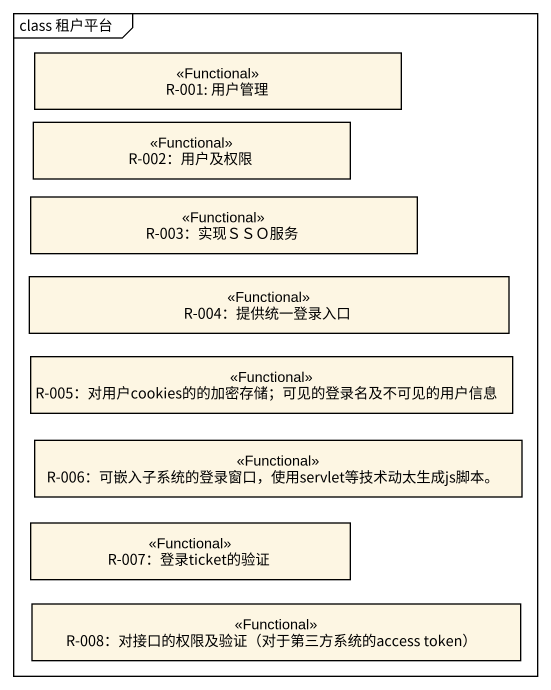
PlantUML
@startuml
mainframe class 租户平台
hide circle
hide empty members
class "R-001: 用户管理" as R_001_用户管理 <<Functional>>
class "R-002：用户及权限" as R_002_用户及权限 <<Functional>>
class "R-003：实现ＳＳＯ服务" as R_003_实现ＳＳＯ服务 <<Functional>>
class "R-004：提供统一登录入口" as R_004_提供统一登录入口 <<Functional>>
class "R-005：对用户cookies的的加密存储；可见的登录名及不可见的用户信息" as R_005_对用户cookies的的加密存储 <<Functional>>
class "R-006：可嵌入子系统的登录窗口，使用servlet等技术动太生成js脚本。" as R_006_可嵌入子系统的登录窗口 <<Functional>>
class "R-007：登录ticket的验证" as R_007_登录ticket的验证 <<Functional>>
class "R-008：对接口的权限及验证（对于第三方系统的access token）" as R_008_对接口的权限及验证 <<Functional>>
@enduml
